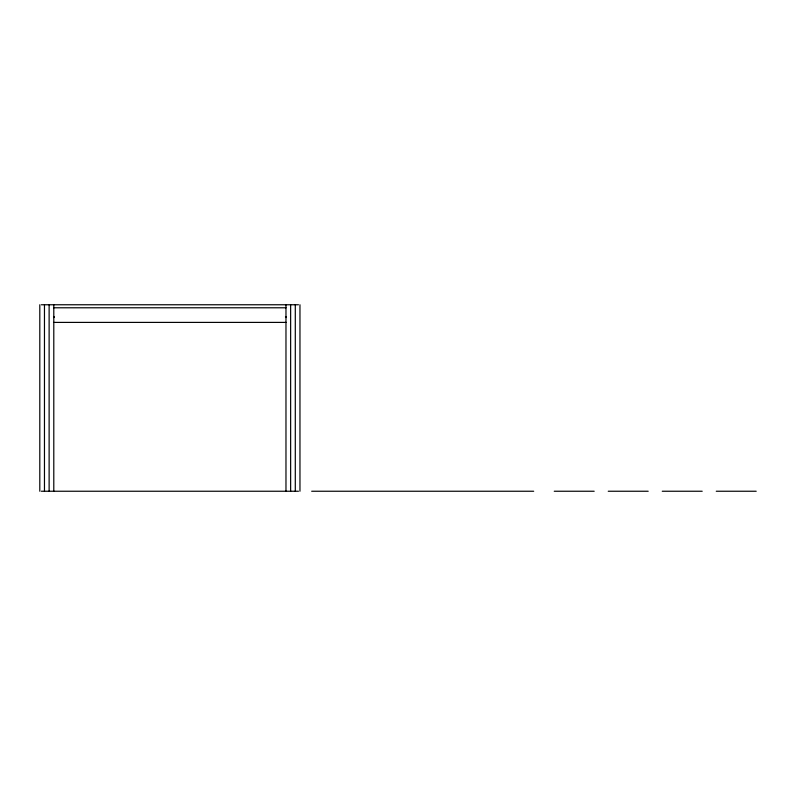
<?xml version="1.0" encoding="UTF-8"?>
<svg xmlns="http://www.w3.org/2000/svg" width="796" height="796" viewBox="0 0 796 796"><rect width="100%" height="100%" fill="white"/><g stroke="black" fill="none" stroke-linecap="round" stroke-linejoin="round"><path stroke-width="1.19" d="M53.79 317.574L54.317 317.047L53.79 316.519M41.312 304.759L298.45 304.759M53.73 307.783L286.023 307.783M286.262 316.519L285.465 316.907L285.973 317.574M53.79 322.4L286.262 322.4M41.312 491.241L298.45 491.241M311.674 491.241L533.688 491.241M554.245 491.241L594.184 491.241M608.243 491.241L648.183 491.241M662.252 491.241L702.191 491.241M716.261 491.241L756.2 491.241M299.963 304.759L299.963 491.241M295.296 304.759L295.296 491.241M290.639 304.759L290.639 491.231M285.973 304.759L285.973 491.231M53.79 304.759L53.79 491.231M49.123 304.759L49.123 491.231M44.467 304.759L44.467 491.241M39.8 304.759L39.8 491.241"/></g></svg>
